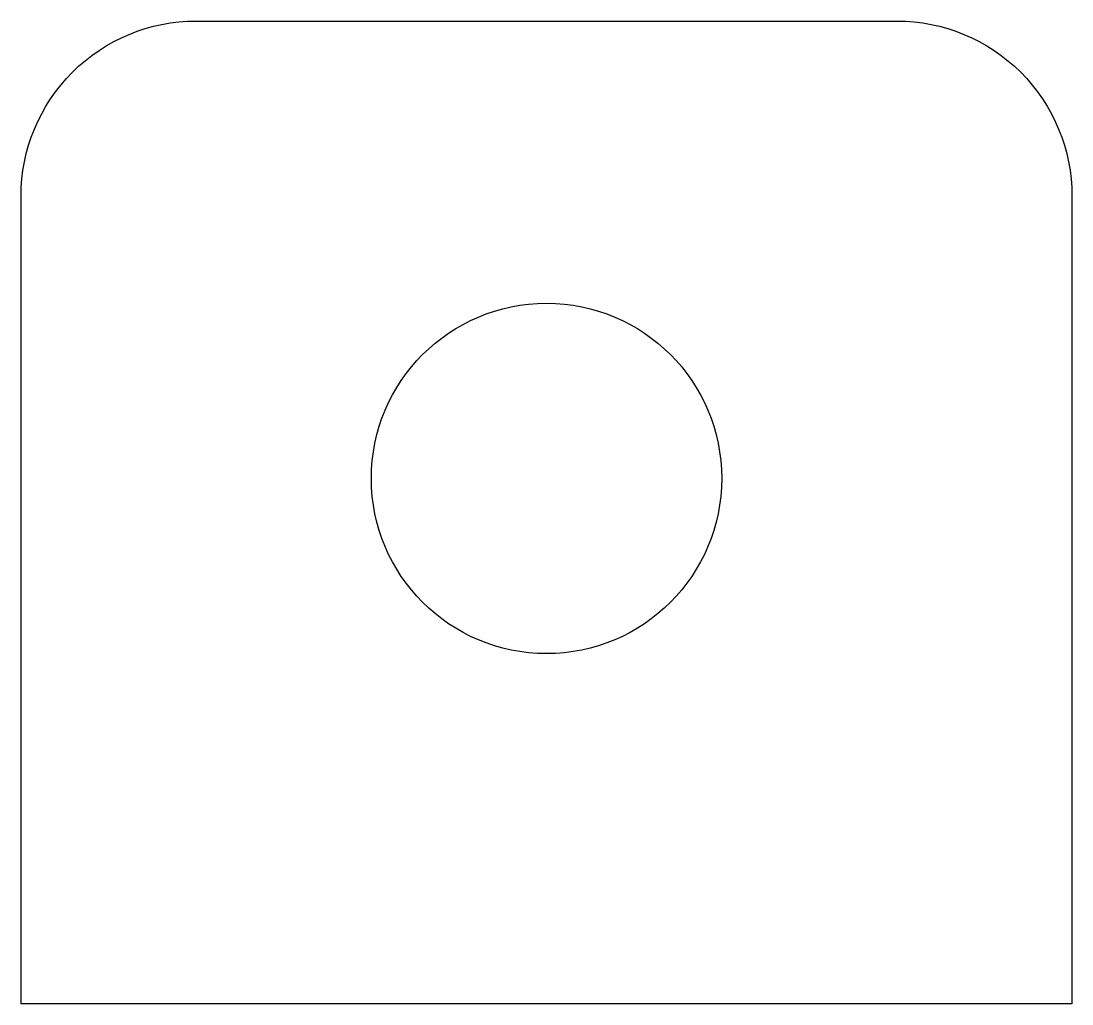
# Model space of a CAD drawing. Header units: millimetres. Extents: x -3.3 to 26.7, y -1.3 to 26.8.
import ezdxf

# ---------------------------------------------------------------- set-up
doc = ezdxf.new("R2010")
doc.units = ezdxf.units.MM
doc.header["$MEASUREMENT"] = 0

msp = doc.modelspace()

# ---------------------------------------------------------------- linework, layer by layer
msp.add_lwpolyline([(1.673, 26.782), (21.673, 26.782, -0.414214), (26.673, 21.782), (26.673, -1.273), (11.673, -1.273), (-3.327, -1.273), (-3.327, 21.782, -0.414214)], format="xyb", close=True)
msp.add_circle((11.673, 13.727), 5)

doc.saveas('drawing.dxf')
